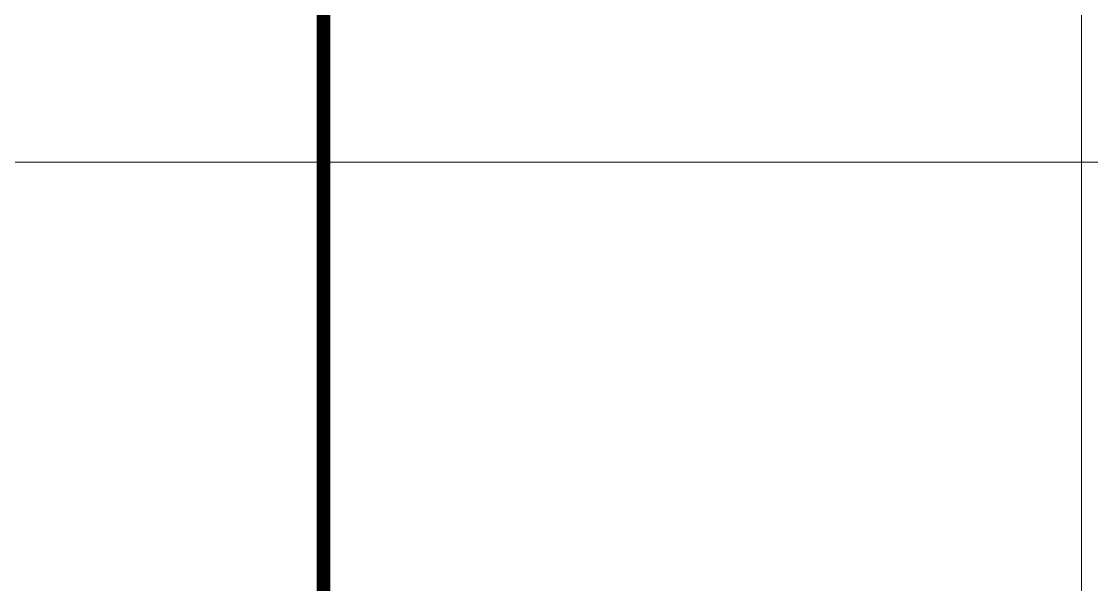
# Model space of a CAD drawing. Header units: metres. Extents: x -13194 to 152406, y -14653 to 29421.
# Drawn here: x 3645.9 to 3802.2, y 578.3 to 660.5 of the extents above; entities that cross this region are included whole.
import ezdxf

# ---------------------------------------------------------------- set-up
doc = ezdxf.new("R2010")
doc.units = ezdxf.units.M
doc.header["$LTSCALE"] = 100
doc.header["$MEASUREMENT"] = 0
doc.linetypes.add('HIDDEN', pattern=[0.375, 0.25, -0.125])
doc.layers.get('0').update_dxf_attribs({"color": 9, "lineweight": 9})
for name, color, linetype, lineweight in [('06D', 9, 'Continuous', 9), ('25', 9, 'Continuous', 9), ('32-ekipman', 9, 'Continuous', 9)]:
    doc.layers.add(name, color=color, linetype=linetype, lineweight=lineweight)
doc.styles.add('MuuM_TEXT-STANDART', font='ARIALN.TTF')
doc.dimstyles.new('MuuM_DIM200', dxfattribs={"dimscale": 20, "dimtxt": 2, "dimasz": 1, "dimexe": 1, "dimexo": 1, "dimgap": 1, "dimtad": 1, "dimdec": 1, "dimrnd": 0.5, "dimdsep": 46, "dimtxsty": 'MuuM_TEXT-STANDART', "dimblk": 'ARCHTICK', "dimcen": 0, "dimdle": 0.15, "dimclrd": 256, "dimclre": 256, "dimclrt": 256, "dimadec": 0, "dimazin": 0, "dimtfac": 5, "dimtdec": 1, "dimtix": 1, "dimtmove": 2, "dimatfit": 3, "dimldrblk": 'DOT', "dimfxl": 3, "dimfxlon": 1, "dimtolj": 1, "dimlwd": -1, "dimlwe": -1, "dimarcsym": 0})

# ---------------------------------------------------------------- blocks, each defined once
blk = doc.blocks.new('p-işyeri')
at = {"color": 0, "const_width": 2}
blk.add_lwpolyline([(200, 0), (200, 700), (-200, 700), (-200, 0)], close=True, dxfattribs=at)
blk = doc.blocks.new('h')
blk.add_lwpolyline([(182022.55, -16254.81), (182022.55, -16361.12)])
blk = doc.blocks.new('_ArchTick')
at = {"color": 0, "linetype": 'ByBlock', "const_width": 0.15}
blk.add_lwpolyline([(-0.5, -0.5), (0.5, 0.5)], dxfattribs=at)
blk = doc.blocks.new('*D463')
at = {"layer": '25', "transparency": 16777216}
for p, q in [((875, -32730.79), (875, -32650.79)), ((4425, -32730.79), (4425, -32650.79)), ((872, -32670.79), (4428, -32670.79))]:
    blk.add_line(p, q, dxfattribs=at)
at = {"layer": '25', "transparency": 16777216, "xscale": 20, "yscale": 20, "zscale": 20, "rotation": 180}
blk.add_blockref('_ArchTick', (875, -32670.79), dxfattribs=at)
at = {"layer": '25', "transparency": 16777216, "xscale": 20, "yscale": 20, "zscale": 20}
blk.add_blockref('_ArchTick', (4425, -32670.79), dxfattribs=at)
at = {"layer": '25', "transparency": 16777216, "insert": (2650, -32625.26), "char_height": 50, "attachment_point": 5, "style": 'MuuM_TEXT-STANDART'}
blk.add_mtext('\\A1;3550', dxfattribs=at)
blk = doc.blocks.new('_Dot')
at = {"color": 0, "linetype": 'ByBlock', "lineweight": -2}
blk.add_line((-0.5, 0), (-1, 0), dxfattribs=at)
at = {"color": 0, "linetype": 'ByBlock', "const_width": 0.5}
blk.add_lwpolyline([(-0.25, 0, 1), (0.25, 0, 1)], format="xyb", close=True, dxfattribs=at)
blk = doc.blocks.new('2.bod.Mimari')
at = {"layer": '06D', "color": 89, "linetype": 'HIDDEN', "true_color": 0x2e4d23, "rotation": 90}
blk.add_blockref('p-işyeri', (4390, -8000), dxfattribs=at)
at = {"layer": '32-ekipman', "ltscale": 2, "rotation": 180}
blk.add_blockref('h', (185823.25, -24307.96), dxfattribs=at)
at = {"layer": '25'}
dim = blk.add_linear_dim(base=(4425, -7990), p1=(875, -8249.42), p2=(4425, -8179.39), dimstyle='MuuM_DIM200', override={"dimtxt": 2.5}, dxfattribs=at)
dim.commit()
dim.dimension.update_dxf_attribs({"geometry": '*D463', "text_midpoint": (2650, -7944.47), "insert": (0, 24680.79)})

msp = doc.modelspace()

# ---------------------------------------------------------------- block references
msp.add_blockref('2.bod.Mimari', (0, 8630))

doc.saveas('drawing.dxf')
